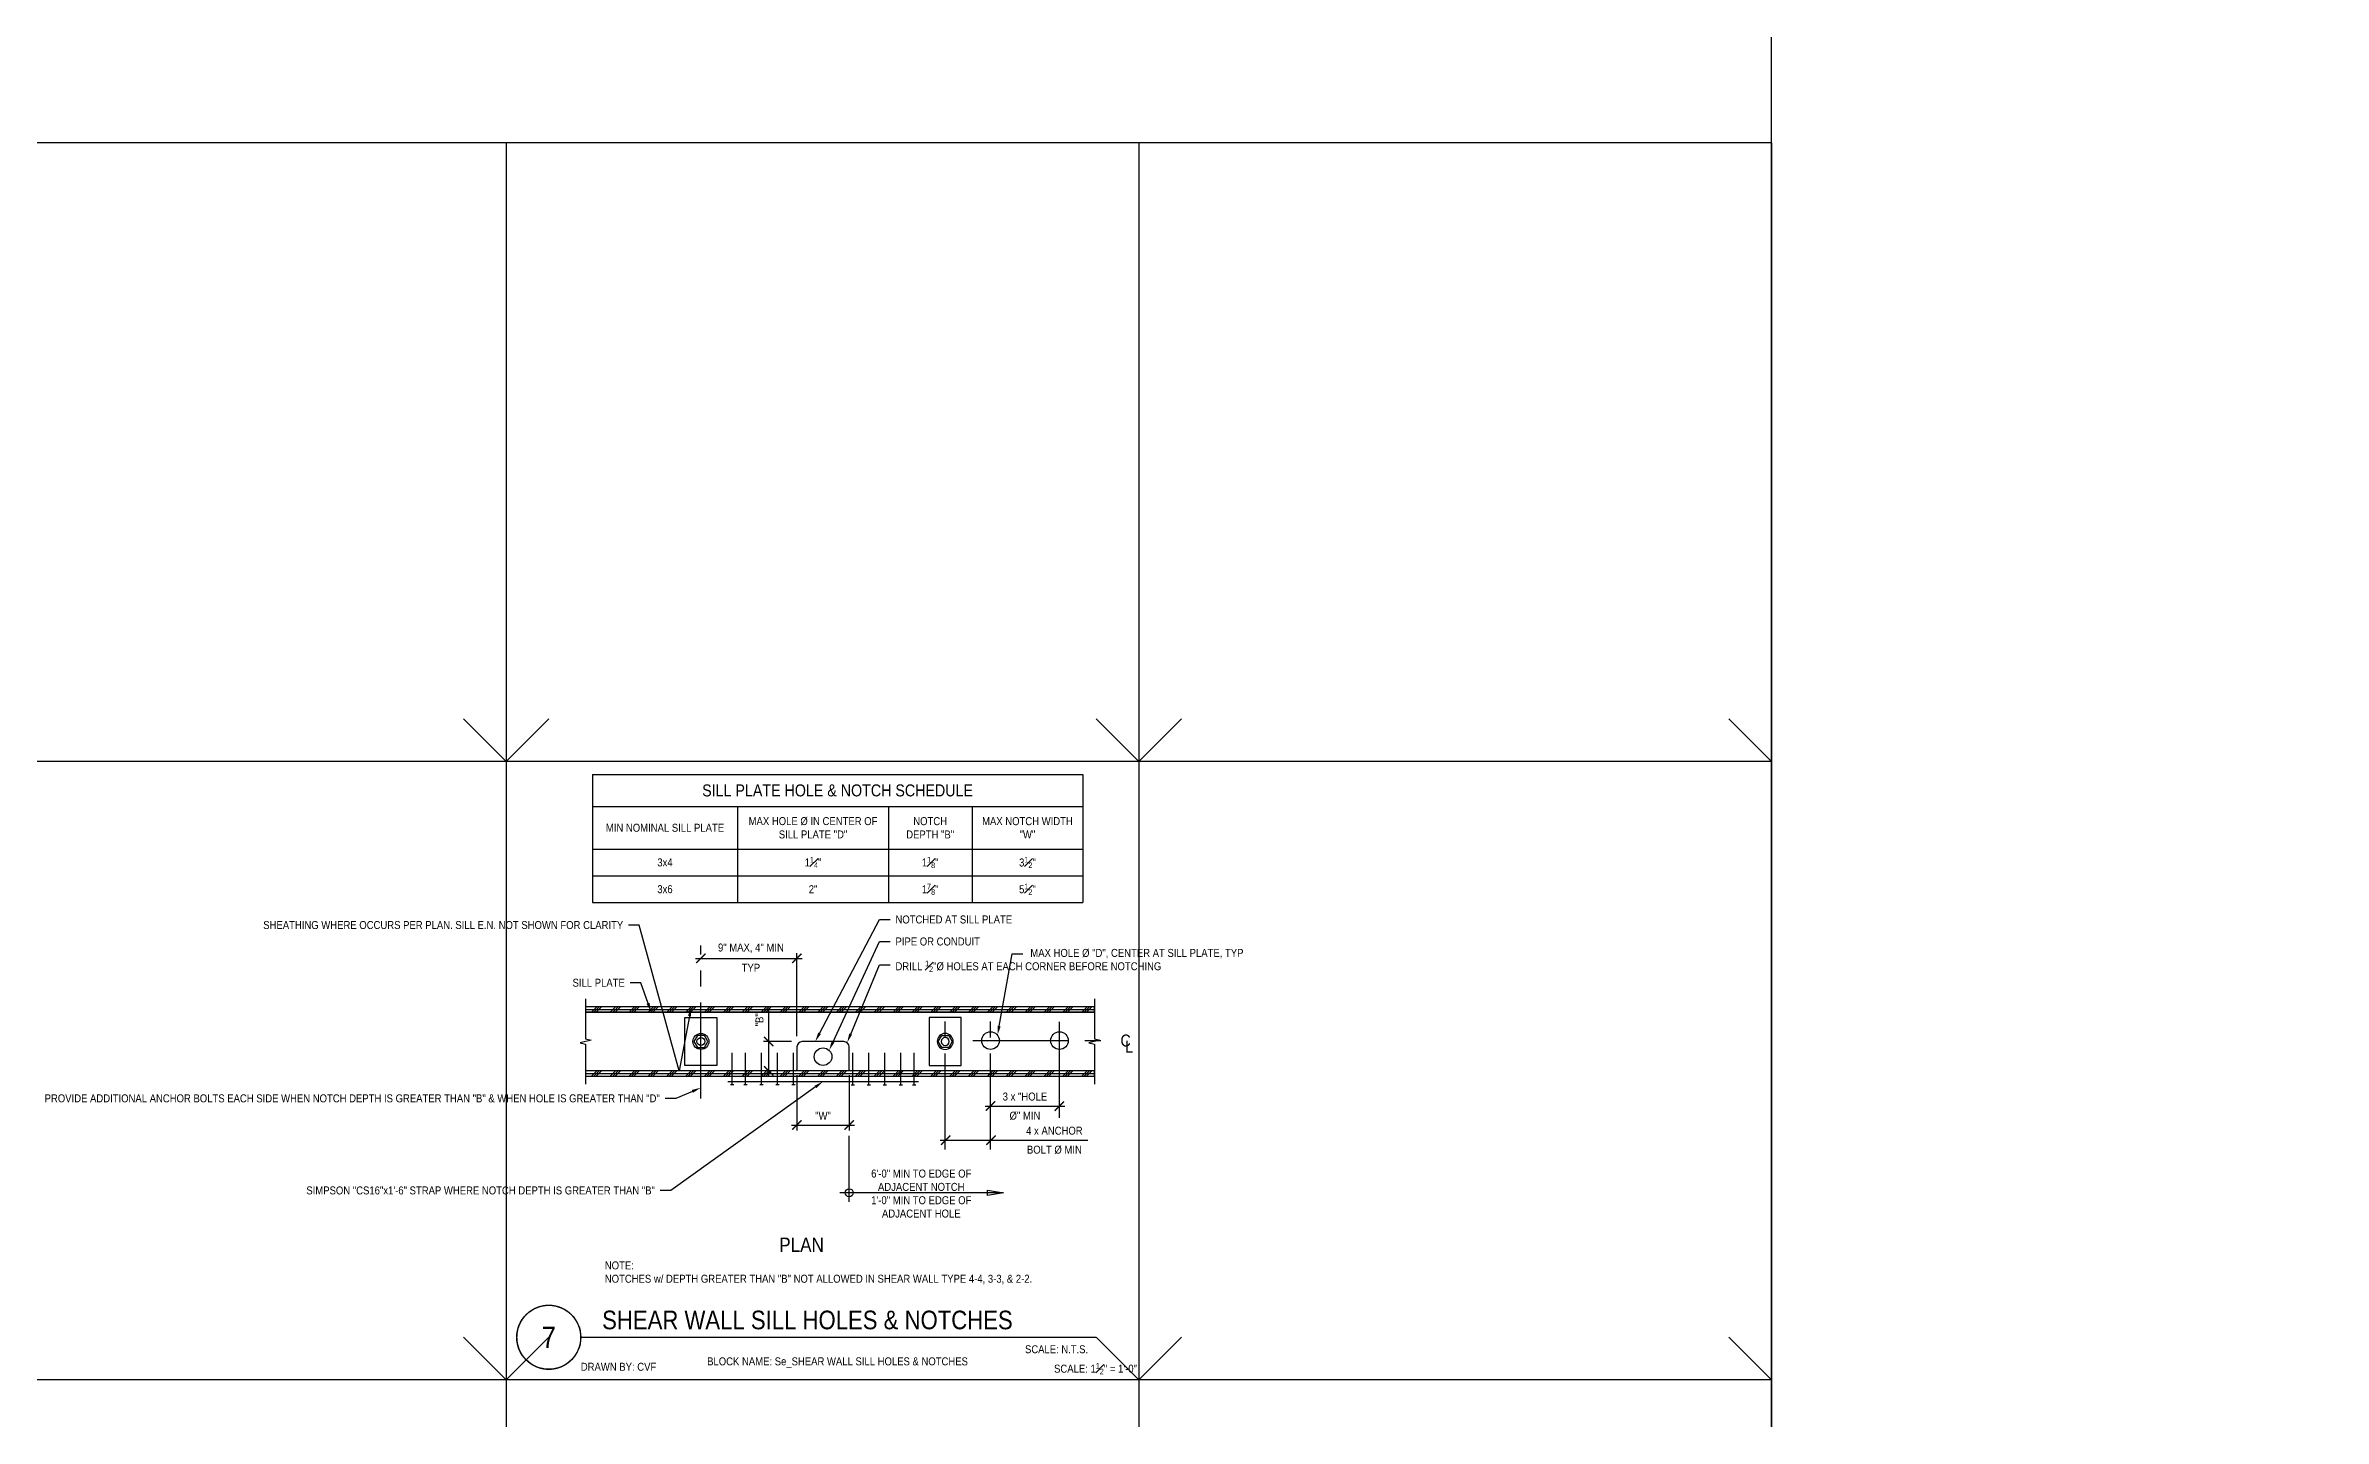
# Model space of a CAD drawing. Header units: inches. Extents: x -16404 to 14624, y -1591 to 16152.
# Drawn here: x 7439.6 to 7653.2, y 7312.4 to 7441.1 of the extents above; entities that cross this region are included whole.
import ezdxf
from ezdxf import colors
from ezdxf.entities.mleader import LeaderData, LeaderLine
from ezdxf.enums import TextEntityAlignment as Align
from ezdxf.math import Vec2, Vec3

# ---------------------------------------------------------------- set-up
doc = ezdxf.new("R2010")
doc.units = ezdxf.units.IN
doc.header["$LTSCALE"] = 24
doc.header["$MEASUREMENT"] = 0
doc.linetypes.add('CENTER2', pattern=[1.125, 0.75, -0.125, 0.125, -0.125])
doc.linetypes.add('DASHED2', pattern=[0.375, 0.25, -0.125])
doc.layers.get('0').update_dxf_attribs({"linetype": 'CONTINUOUS'})
doc.layers.get('DefPoints').update_dxf_attribs({"color": 251, "linetype": 'CONTINUOUS'})
doc.layers.add('DESIGNER COMMENTS', color=221, linetype='CONTINUOUS', plot=False)
doc.layers.add('S-ANNO-GRID-NONPLOT', color=251, linetype='CONTINUOUS', plot=False)
for name, color, linetype in [('S-ANNO-DIMS', 2, 'CONTINUOUS'), ('S-ANNO-NOTE', 4, 'CONTINUOUS'), ('S-BOLT', 2, 'CONTINUOUS'), ('S-BREAK', 2, 'CONTINUOUS'), ('S-NAIL', 2, 'CONTINUOUS'), ('S-SIMPSON', 2, 'CONTINUOUS'), ('S-STEEL', 4, 'CONTINUOUS'), ('S-TYP DETAIL BLOCKS', 1, 'CONTINUOUS'), ('S-WOOD', 3, 'CONTINUOUS')]:
    doc.layers.add(name, color=color, linetype=linetype)
doc.styles.add('Arial', font='arial.ttf', dxfattribs={"width": 0.85})
doc.dimstyles.new('DIM-8', dxfattribs={"dimscale": 8, "dimtxt": 0.09375, "dimasz": 0.109375, "dimexe": 0.0625, "dimexo": 0.0625, "dimgap": 0.0625, "dimtad": 1, "dimdec": 4, "dimzin": 11, "dimdsep": 46, "dimlunit": 4, "dimtxsty": 'Arial', "dimblk": 'ARCHTICK', "dimcen": 0.125, "dimclrd": 256, "dimclre": 256, "dimclrt": 4, "dimadec": 0, "dimazin": 0, "dimtfac": 0.75, "dimtdec": 4, "dimtmove": 0, "dimatfit": 3, "dimfxl": 1, "dimfrac": 1, "dimtolj": 1, "dimtzin": 0, "dimarcsym": 0})
doc.dimstyles.new('DIM-8$0', dxfattribs={"dimscale": 8, "dimtxt": 0.09375, "dimasz": 0.109375, "dimexe": 0.0625, "dimexo": 0.0625, "dimgap": 0.0625, "dimtad": 1, "dimdec": 4, "dimzin": 11, "dimdsep": 46, "dimlunit": 4, "dimtxsty": 'Arial', "dimblk1": 'ARCHTICK', "dimblk2": 'ARCHTICK', "dimsah": 1, "dimcen": 0.125, "dimdle": 0.0625, "dimclrd": 256, "dimclre": 256, "dimclrt": 4, "dimadec": 0, "dimazin": 0, "dimtfac": 1, "dimtdec": 4, "dimtmove": 0, "dimatfit": 3, "dimldrblk": 'ARCHTICK', "dimfxl": 1, "dimtolj": 1, "dimtzin": 11, "dimarcsym": 0})
doc.dimstyles.new('DIM-8_Se', dxfattribs={"dimscale": 8, "dimtxt": 0.09375, "dimasz": 0.109375, "dimexe": 0.0625, "dimexo": 0.0625, "dimgap": 0.0625, "dimtad": 1, "dimdec": 4, "dimzin": 11, "dimdsep": 46, "dimlunit": 4, "dimtxsty": 'Arial', "dimblk": 'ARCHTICK', "dimcen": 0.125, "dimdle": 0.0625, "dimclrd": 256, "dimclre": 256, "dimclrt": 4, "dimadec": 0, "dimazin": 0, "dimtfac": 0.75, "dimtdec": 4, "dimtmove": 0, "dimatfit": 3, "dimfxl": 1, "dimfrac": 1, "dimtolj": 1, "dimtzin": 0, "dimarcsym": 0})

# ---------------------------------------------------------------- blocks, each defined once
blk = doc.blocks.new('Se_30x42_DETAILS_GRID')
for p, q in [((22.242, 29), (14.828, 29)), ((29.656, 29), (22.242, 29)), ((22.242, 29), (22.242, 21.75)), ((37.07, 29), (29.656, 29)), ((29.656, 29), (29.656, 21.75)), ((37.07, 29), (37.07, 21.75)), ((22.242, 21.75), (22.742, 22.25)), ((29.656, 21.75), (30.156, 22.25)), ((22.242, 21.75), (14.828, 21.75)), ((29.656, 21.75), (22.242, 21.75)), ((22.242, 21.75), (22.242, 14.5)), ((37.07, 21.75), (29.656, 21.75)), ((29.656, 21.75), (29.656, 14.5)), ((37.07, 21.75), (37.07, 14.5)), ((22.242, 14.5), (22.742, 15)), ((29.656, 14.5), (30.156, 15)), ((22.242, 14.5), (14.828, 14.5)), ((29.656, 14.5), (22.242, 14.5)), ((22.242, 14.5), (22.242, 7.25)), ((37.07, 14.5), (29.656, 14.5)), ((29.656, 14.5), (29.656, 7.25)), ((37.07, 14.5), (37.07, 7.25))]:
    blk.add_line(p, q)
at = {"linetype": 'DASHED2', "ltscale": 0.5}
for p, q in [((22.242, 21.75), (21.742, 22.25)), ((29.656, 21.75), (29.156, 22.25)), ((37.07, 21.75), (36.57, 22.25)), ((22.242, 14.5), (21.742, 15)), ((29.656, 14.5), (29.156, 15)), ((37.07, 14.5), (36.57, 15))]:
    blk.add_line(p, q, dxfattribs=at)
blk = doc.blocks.new('_Open90')
at = {"color": 0, "linetype": 'ByBlock', "lineweight": -2}
for p, q in [((-0.5, 0.5), (0, 0)), ((0, 0), (-1, 0)), ((0, 0), (-0.5, -0.5))]:
    blk.add_line(p, q, dxfattribs=at)
blk = doc.blocks.new('*U818')
at = {"const_width": 0.188}
for points in [[(-4.5, 0, -1), (4.5, 0, 3.732051)], [(-4.5, 0, 1), (4.5, 0, -3.732051)]]:
    blk.add_lwpolyline(points, format="xyb", dxfattribs=at)
blk.add_lwpolyline([(4.5, 0), (76.97, 0)], dxfattribs=at)
blk.add_circle((0, 0), 4.5)
at = {"style": 'Arial', "width": 0.85}
for tag, p in [('DWG_TITLE_1', (7.5, 6.19)), ('DWG_TITLE_2', (7.5, 2.44))]:
    blk.add_attdef(tag, text='', height=2.62, dxfattribs=at).set_placement(p, align=Align.MIDDLE_LEFT)
blk.add_attdef('#', text='', height=3, dxfattribs=at).set_placement((0, 0), align=Align.MIDDLE_CENTER)
blk.add_attdef('SCALE', text='', height=1.12, dxfattribs=at).set_placement((75.84, -1.12), align=Align.TOP_RIGHT)
blk = doc.blocks.new('NUT-Plan View 1in-new')
blk.add_lwpolyline([(-0.44, 0.76), (-0.88, 0), (-0.44, -0.76), (0.44, -0.76), (0.88, 0), (0.44, 0.76)], close=True)
for radius in [1, 0.5]:
    blk.add_circle((0, 0), radius)
blk = doc.blocks.new('*U2955')
at = {"color": 3}
blk.add_line((0.15, 0.25), (-0.15, 0.25), dxfattribs=at)
blk.add_line((0, 0.25), (0, -2.75))
blk = doc.blocks.new('_ARCHTICK')
at = {"color": 0, "linetype": 'ByBlock', "const_width": 0.15}
blk.add_lwpolyline([(-0.5, -0.5), (0.5, 0.5)], dxfattribs=at)
blk = doc.blocks.new('*D2396')
at = {"layer": 'DefPoints', "color": 0, "transparency": 16777216}
for p in [(14.26, 35.53), (23.26, 35.53), (23.26, 27.73)]:
    blk.add_point(p, dxfattribs=at)
at = {"layer": 'S-ANNO-DIMS', "lineweight": -2, "transparency": 16777216}
for p, q in [((13.76, 35.53), (23.76, 35.53)), ((23.26, 28.23), (23.26, 36.03))]:
    blk.add_line(p, q, dxfattribs=at)
at = {"layer": 'S-ANNO-DIMS', "lineweight": -2, "transparency": 16777216, "xscale": 0.875, "yscale": 0.875, "zscale": 0.875, "rotation": 180}
blk.add_blockref('_ARCHTICK', (14.26, 35.53), dxfattribs=at)
at = {"layer": 'S-ANNO-DIMS', "lineweight": -2, "transparency": 16777216, "xscale": 0.875, "yscale": 0.875, "zscale": 0.875}
blk.add_blockref('_ARCHTICK', (23.26, 35.53), dxfattribs=at)
at = {"layer": 'S-ANNO-DIMS', "color": 4, "transparency": 16777216, "char_height": 0.75, "attachment_point": 5, "style": 'Arial'}
for s, insert in [('\\A1;9" MAX, 4" MIN', (18.95, 36.48)), ('\\A1;TYP', (18.95, 34.65))]:
    blk.add_mtext(s, dxfattribs=dict(at, insert=insert))
blk = doc.blocks.new('*D835')
at = {"layer": 'DefPoints', "color": 0, "transparency": 16777216}
for p in [(20.62, 27.73), (23.26, 27.73), (20.62, 24.99)]:
    blk.add_point(p, dxfattribs=at)
at = {"layer": 'S-ANNO-DIMS', "lineweight": -2, "transparency": 16777216}
for p, q in [((20.62, 27.73), (20.62, 30.84)), ((22.76, 27.73), (20.12, 27.73)), ((20.62, 24.49), (20.62, 27.73))]:
    blk.add_line(p, q, dxfattribs=at)
at = {"layer": 'S-ANNO-DIMS', "lineweight": -2, "transparency": 16777216, "xscale": 0.875, "yscale": 0.875, "zscale": 0.875}
for p, rotation in [((20.62, 27.73), 90), ((20.62, 24.99), 270)]:
    blk.add_blockref('_ARCHTICK', p, dxfattribs=dict(at, rotation=rotation))
at = {"layer": 'S-ANNO-DIMS', "color": 4, "transparency": 16777216, "insert": (19.75, 29.77), "char_height": 0.75, "attachment_point": 5, "rotation": 90, "style": 'Arial'}
blk.add_mtext('\\A1;"B"', dxfattribs=at)
blk = doc.blocks.new('*T2397')
at = {"layer": 'S-ANNO-NOTE', "color": 6, "lineweight": -2, "transparency": 16777216}
for p, q in [((0, 0), (45.97, 0)), ((0, 0), (0, -12.01)), ((45.97, 0), (45.97, -12.01)), ((0, -3), (13.62, -3)), ((0, -12.01), (45.97, -12.01))]:
    blk.add_line(p, q, dxfattribs=at)
at = {"layer": 'S-ANNO-NOTE', "color": 6, "linetype": 'ByBlock', "lineweight": -2, "transparency": 16777216}
blk.add_line((13.62, -3), (45.97, -3), dxfattribs=at)
at = {"layer": 'S-ANNO-NOTE', "color": 2, "linetype": 'ByBlock', "lineweight": -2, "transparency": 16777216}
for p, q in [((13.62, -3), (13.62, -12.01)), ((27.75, -3), (27.75, -12.01)), ((35.6, -3), (35.6, -12.01)), ((0, -7), (45.97, -7)), ((0, -9.51), (45.97, -9.51))]:
    blk.add_line(p, q, dxfattribs=at)
at = {"layer": 'S-ANNO-NOTE', "color": 4, "transparency": 16777216, "attachment_point": 5, "style": 'Arial'}
for s, insert, char_height, width in [('SILL PLATE HOLE & NOTCH SCHEDULE', (22.99, -1.5), 1.125, 44.5339), ('MAX HOLE %%C IN CENTER OF SILL PLATE "D"', (20.69, -5), 0.75, 12.6884), ('NOTCH DEPTH "B"', (31.67, -5), 0.75, 6.4054), ('MAX NOTCH WIDTH "W"', (40.79, -5), 0.75, 8.9376), ('MIN NOMINAL SILL PLATE', (6.81, -5), 0.75, 12.1825), ('3x4', (6.81, -8.25), 0.75, 12.1825), ('\\A1;1{\\H0.7x;\\S1#4;}" ', (20.69, -8.25), 0.75, 12.6884), ('\\A1;1{\\H0.7x;\\S1#8;}"   ', (31.67, -8.25), 0.75, 6.4054), ('\\A1;3{\\H0.7x;\\S1#2;}" ', (40.79, -8.25), 0.75, 8.9376), ('3x6', (6.81, -10.76), 0.75, 12.1825), ('2"', (20.69, -10.76), 0.75, 12.6884), ('\\A1;1{\\H0.7x;\\S7#8;}"  ', (31.67, -10.76), 0.75, 6.4054), ('\\A1;5{\\H0.7x;\\S1#2;}" ', (40.79, -10.76), 0.75, 8.9376)]:
    blk.add_mtext(s, dxfattribs=dict(at, insert=insert, char_height=char_height, width=width))
blk = doc.blocks.new('*D836')
at = {"layer": 'DefPoints', "color": 0, "transparency": 16777216}
for p in [(23.26, 25.09), (28.16, 25.09), (28.16, 19.9)]:
    blk.add_point(p, dxfattribs=at)
at = {"layer": 'S-ANNO-DIMS', "lineweight": -2, "transparency": 16777216}
for p, q in [((23.26, 24.59), (23.26, 19.4)), ((28.16, 24.59), (28.16, 19.4)), ((22.76, 19.9), (28.66, 19.9))]:
    blk.add_line(p, q, dxfattribs=at)
at = {"layer": 'S-ANNO-DIMS', "lineweight": -2, "transparency": 16777216, "xscale": 0.875, "yscale": 0.875, "zscale": 0.875, "rotation": 180}
blk.add_blockref('_ARCHTICK', (23.26, 19.9), dxfattribs=at)
at = {"layer": 'S-ANNO-DIMS', "lineweight": -2, "transparency": 16777216, "xscale": 0.875, "yscale": 0.875, "zscale": 0.875}
blk.add_blockref('_ARCHTICK', (28.16, 19.9), dxfattribs=at)
at = {"layer": 'S-ANNO-DIMS', "color": 4, "transparency": 16777216, "insert": (25.71, 20.77), "char_height": 0.75, "attachment_point": 5, "style": 'Arial'}
blk.add_mtext('\\A1;"W"', dxfattribs=at)
blk = doc.blocks.new('*D2431')
at = {"layer": 'DefPoints', "color": 0, "transparency": 16777216}
for p in [(41.41, 21.68), (47.87, 21.68), (47.87, 21.68)]:
    blk.add_point(p, dxfattribs=at)
at = {"layer": 'S-ANNO-DIMS', "lineweight": -2, "transparency": 16777216}
blk.add_line((40.91, 21.68), (48.37, 21.68), dxfattribs=at)
at = {"layer": 'S-ANNO-DIMS', "lineweight": -2, "transparency": 16777216, "xscale": 0.875, "yscale": 0.875, "zscale": 0.875, "rotation": 180}
blk.add_blockref('_ARCHTICK', (41.41, 21.68), dxfattribs=at)
at = {"layer": 'S-ANNO-DIMS', "lineweight": -2, "transparency": 16777216, "xscale": 0.875, "yscale": 0.875, "zscale": 0.875}
blk.add_blockref('_ARCHTICK', (47.87, 21.68), dxfattribs=at)
at = {"layer": 'S-ANNO-DIMS', "color": 4, "transparency": 16777216, "char_height": 0.75, "width": 4.1365, "attachment_point": 5, "style": 'Arial'}
for s, insert in [('\\A1;3 x "HOLE ', (44.64, 22.57)), ('\\A1;%%C" MIN', (44.64, 20.77))]:
    blk.add_mtext(s, dxfattribs=dict(at, insert=insert))
blk = doc.blocks.new('*D2432')
at = {"layer": 'DefPoints', "color": 0, "transparency": 16777216}
for p in [(37.2, 18.48), (41.45, 18.48), (41.45, 18.48)]:
    blk.add_point(p, dxfattribs=at)
at = {"layer": 'S-ANNO-DIMS', "lineweight": -2, "transparency": 16777216}
for p, q in [((36.7, 18.48), (41.45, 18.48)), ((41.45, 18.48), (50.54, 18.48))]:
    blk.add_line(p, q, dxfattribs=at)
at = {"layer": 'S-ANNO-DIMS', "lineweight": -2, "transparency": 16777216, "xscale": 0.875, "yscale": 0.875, "zscale": 0.875, "rotation": 180}
blk.add_blockref('_ARCHTICK', (37.2, 18.48), dxfattribs=at)
at = {"layer": 'S-ANNO-DIMS', "lineweight": -2, "transparency": 16777216, "xscale": 0.875, "yscale": 0.875, "zscale": 0.875}
blk.add_blockref('_ARCHTICK', (41.45, 18.48), dxfattribs=at)
at = {"layer": 'S-ANNO-DIMS', "color": 4, "transparency": 16777216, "char_height": 0.75, "attachment_point": 5, "style": 'Arial'}
for s, insert in [('\\A1;4 x ANCHOR ', (47.4, 19.37)), ('\\A1;BOLT %%C MIN', (47.4, 17.58))]:
    blk.add_mtext(s, dxfattribs=dict(at, insert=insert))
blk = doc.blocks.new('Se_SHEAR WALL SILL HOLES & NOTCHES')
at = {"layer": 'S-WOOD'}
h = blk.add_hatch(dxfattribs=at)
h.set_pattern_fill('PLAST', color=1, scale=5, angle=45, style=0)
h.set_pattern_definition([(45, (5.0856, 30.4866), (-0.883883, 0.883883), []), (45, (4.9751, 30.5971), (-0.883883, 0.883883), []), (45, (4.8646, 30.7076), (-0.883883, 0.883883), [])])
h.paths.add_polyline_path([(3.45471, 30.48661), (51.15044, 30.48661), (51.15044, 30.98661), (3.45471, 30.98661)])
h = blk.add_hatch(dxfattribs=at)
h.set_pattern_fill('PLAST', color=1, scale=5, angle=45, style=0)
h.set_pattern_definition([(45, (5.0856, 24.4866), (-0.883883, 0.883883), []), (45, (4.9751, 24.5971), (-0.883883, 0.883883), []), (45, (4.8646, 24.7076), (-0.883883, 0.883883), [])])
h.paths.add_polyline_path([(3.45471, 24.48661), (51.15044, 24.48661), (51.15044, 24.98661), (3.45471, 24.98661)])
at = {"layer": 'S-ANNO-DIMS', "color": 1, "linetype": 'CENTER2', "ltscale": 0.5}
for p, q in [((14.26485, 22.38557), (14.26485, 36.74431)), ((37.16172, 17.62473), (37.16172, 29.62227)), ((39.74547, 27.81899), (53.0748, 27.81899)), ((41.41423, 17.62473), (41.41423, 29.70465)), ((47.87481, 20.56961), (47.87481, 29.70465))]:
    blk.add_line(p, q, dxfattribs=at)
at = {"layer": 'S-ANNO-DIMS', "color": 2}
blk.add_line((28.16172, 12.71222), (28.16172, 18.89767), dxfattribs=at)
blk.add_circle((28.16172, 13.55703), 0.375, dxfattribs=at)
at = {"layer": 'S-BREAK'}
for points in [[(3.45471, 31.73661), (3.45471, 27.98899), (3.97361, 27.8628), (2.93581, 27.61042), (3.45471, 27.48422), (3.45471, 23.73661)], [(51.15044, 31.73661), (51.15044, 27.98899), (51.66934, 27.8628), (50.63153, 27.61042), (51.15044, 27.48422), (51.15044, 23.73661)]]:
    blk.add_lwpolyline(points, dxfattribs=at)
at = {"layer": 'S-SIMPSON'}
for points in [[(15.76485, 25.48661), (12.76485, 25.48661), (12.76485, 29.98661), (15.76485, 29.98661)], [(38.66172, 29.98661), (35.66172, 29.98661), (35.66172, 25.48661), (38.66172, 25.48661)]]:
    blk.add_lwpolyline(points, close=True, dxfattribs=at)
for centre in [(41.41423, 27.81899), (47.87481, 27.81899), (25.71328, 26.31159)]:
    blk.add_circle(centre, 0.82499, dxfattribs=at)
at = {"layer": 'S-STEEL'}
blk.add_line((16.77578, 23.98661), (34.65078, 23.98661), dxfattribs=at)
at = {"layer": 'S-WOOD', "color": 1}
for p, q in [((3.45471, 30.73661), (51.15044, 30.73661)), ((3.45471, 24.73661), (51.15044, 24.73661))]:
    blk.add_line(p, q, dxfattribs=at)
at = {"layer": 'S-WOOD'}
for p, q in [((51.15044, 30.48661), (3.45471, 30.48661)), ((23.26485, 27.22824), (23.26485, 25.08661)), ((27.66172, 27.72824), (23.76485, 27.72824)), ((28.16172, 25.08661), (28.16172, 27.22824)), ((26.47679, 24.98661), (3.45471, 24.98661)), ((49.83849, 24.98661), (28.26172, 24.98661))]:
    blk.add_line(p, q, dxfattribs=at)
for points in [[(3.45471, 30.48661), (51.15044, 30.48661), (51.15044, 30.98661), (3.45471, 30.98661)], [(3.45471, 24.48661), (51.15044, 24.48661), (51.15044, 24.98661), (3.45471, 24.98661)]]:
    blk.add_lwpolyline(points, close=True, dxfattribs=at)
for centre, radius, start, end in [((23.76485, 27.22824), 0.5, 90, 180), ((27.66172, 27.22824), 0.5, 0, 90), ((23.16485, 25.08661), 0.1, 270, 0), ((28.26172, 25.08661), 0.1, 180, 270)]:
    blk.add_arc(centre, radius, start, end, dxfattribs=at)
blk.add_blockref('*T2397', (4.08274, 52.77251))
at = {"layer": 'S-BOLT', "yscale": 0.75, "zscale": 0.75}
for p, xscale in [((14.26485, 27.73661), 0.75), ((37.16172, 27.73661), -0.75)]:
    blk.add_blockref('NUT-Plan View 1in-new', p, dxfattribs=dict(at, xscale=xscale))
at = {"layer": 'S-NAIL', "color": 1, "xscale": -1, "rotation": 180}
for p in [(17.18203, 23.92411), (18.43203, 23.92411), (19.93203, 23.92411), (21.43203, 23.92411), (22.93203, 23.92411)]:
    blk.add_blockref('*U2955', p, dxfattribs=at)
at = {"layer": 'S-NAIL', "color": 1, "rotation": 180}
for p in [(28.49453, 23.92411), (29.99453, 23.92411), (31.49453, 23.92411), (32.99453, 23.92411), (34.24453, 23.92411)]:
    blk.add_blockref('*U2955', p, dxfattribs=at)
at = {"layer": 'DESIGNER COMMENTS', "char_height": 0.75, "style": 'Arial'}
for s, insert, width, attachment_point in [('\\A1;BLOCK NAME: Se_SHEAR WALL SILL HOLES & NOTCHES', (27.0697, -2.3631), 24.4103564, 5), ('\\A1;DRAWN BY: CVF', (2.99989, -2.38734), 9.9029225, 1), ('\\A1;SCALE: 1{\\H0.7x;\\S1#2;}" = 1\'-0"', (55.1394, -2.41667), 13.1249667, 3)]:
    blk.add_mtext(s, dxfattribs=dict(at, insert=insert, width=width, attachment_point=attachment_point))
at = {"layer": 'S-ANNO-NOTE', "color": 4, "char_height": 1.125, "width": 9.15625, "attachment_point": 5, "style": 'Arial'}
for s, insert in [('C', (54.0748, 27.81899)), ('L', (54.39621, 27.25568))]:
    blk.add_mtext(s, dxfattribs=dict(at, insert=insert))
at = {"layer": 'S-ANNO-NOTE', "char_height": 0.75, "style": 'Arial'}
for s, insert, width, attachment_point in [('6\'-0" MIN TO EDGE OF\\PADJACENT NOTCH\\P1\'-0" MIN TO EDGE OF ADJACENT HOLE', (34.92011, 11.21825), 12.1586454, 8), ('NOTE:\\PNOTCHES w/ DEPTH GREATER THAN "B" NOT ALLOWED IN SHEAR WALL TYPE 4-4, 3-3, & 2-2.', (5.25092, 7.11791), 51.6878236, 1)]:
    blk.add_mtext(s, dxfattribs=dict(at, insert=insert, width=width, attachment_point=attachment_point))
at = {"layer": 'S-ANNO-NOTE', "color": 6, "insert": (23.69718, 8), "char_height": 1.35, "width": 20.7200435, "attachment_point": 8, "style": 'Arial'}
blk.add_mtext('PLAN', dxfattribs=at)
at = {"layer": 'S-ANNO-DIMS'}
for base, p1, angle, text, dimstyle, picture, middle, dimtype in [((23.26485, 35.52826), (14.26485, 35.52826), 180, '<> MAX, 4" MIN\\XTYP', 'DIM-8$0', '*D2396', (18.95374, 35.52826), 160), ((20.62228, 27.72824), (20.62228, 24.98661), 270, '"B"', 'DIM-8_Se', '*D835', (20.62228, 29.76674), 128)]:
    dim = blk.add_linear_dim(base=base, p1=p1, p2=(23.26485, 27.72824), angle=angle, text=text, dimstyle=dimstyle, dxfattribs=at)
    dim.commit()
    dim.dimension.update_dxf_attribs({"geometry": picture, "text_midpoint": middle, "dimtype": dimtype})
for base, p1, p2, text, picture, middle in [((28.16172, 19.89767), (23.26485, 25.08661), (28.16172, 25.08661), '"W"', '*D836', (25.71328, 20.77267)), ((47.87481, 21.67832), (41.41423, 21.67832), (47.87481, 21.67832), '3 x "HOLE \\X%%C" MIN', '*D2431', (44.64452, 21.67832))]:
    dim = blk.add_linear_dim(base=base, p1=p1, p2=p2, text=text, dimstyle='DIM-8$0', dxfattribs=at)
    dim.commit()
    dim.dimension.update_dxf_attribs({"geometry": picture, "text_midpoint": middle})
dim = blk.add_linear_dim(base=(41.44787, 18.48365), p1=(37.19536, 18.48365), p2=(41.44787, 18.48365), text='4 x ANCHOR \\XBOLT %%C MIN', dimstyle='DIM-8$0', dxfattribs=at)
dim.commit()
dim.dimension.update_dxf_attribs({"geometry": '*D2432', "text_midpoint": (47.40278, 18.48365), "dimtype": 160})
blk.add_leader([(42.62029, 13.55703), (29.61273, 13.55703), (27.27769, 13.55703)], dimstyle='DIM-8', override={"dimasz": 0.1875, "dimldrblk": 'ClosedBlank'}, dxfattribs=at)
at = {"layer": 'S-ANNO-NOTE'}
ml = blk.add_multileader_mtext('Standard', dxfattribs=at)
ml.set_content('\\A1;{\\C4;SHEATHING WHERE OCCURS PER PLAN. SILL E.N. NOT SHOWN FOR CLARITY}', color=256, style='Arial')
ml.set_leader_properties(color=2)
ml.build(insert=Vec2(0, 0))
ml.multileader.update_dxf_attribs({"dogleg_length": 0.125, "arrow_head_size": 0.875, "scale": 8})
ctx = ml.context
ctx.base_point, ctx.scale, ctx.char_height, ctx.arrow_head_size, ctx.landing_gap_size, ctx.plane_origin = Vec3(-3.01142, 38.6504), 8, 0.75, 0.875, 0.5, Vec3(51.48962, -260.14937)
ctx.text_align_type = 2
notes = []
notes.append((ctx, [(0, (1, 1, 0), (8.47541, 38.6504), (-1, 0), 1, [(1, [(13.3489, 30.98704), (12.21616, 24.98661)], 0, [])])]))
ctx.mtext.insert, ctx.mtext.width, ctx.mtext.defined_height, ctx.mtext.alignment, ctx.mtext.flow_direction = Vec3(6.97541, 39.03179), 10.4457197, 4.81328, 3, 5
ml = blk.add_multileader_mtext('Standard', dxfattribs=at)
ml.set_content('\\A1;{\\C4;NOTCHED AT SILL PLATE}', color=256, style='Arial')
ml.set_leader_properties(color=2)
ml.build(insert=Vec2(0, 0))
ml.multileader.update_dxf_attribs({"dogleg_length": 0.125, "arrow_head_size": 0.875, "scale": 8})
ctx = ml.context
ctx.base_point, ctx.scale, ctx.char_height, ctx.arrow_head_size, ctx.landing_gap_size, ctx.plane_origin = Vec3(32.00138, 39.17302), 8, 0.75, 0.875, 0.5, Vec3(-11.20056, -262.56607)
notes.append((ctx, [(0, (1, 1, 0), (31.00138, 39.17302), (1, 0), 1, [(0, [(24.97534, 27.72758)], 0, [])])]))
ctx.mtext.insert, ctx.mtext.width, ctx.mtext.flow_direction = Vec3(32.50138, 39.55442), 10.9607155, 5
ml = blk.add_multileader_mtext('Standard', dxfattribs=at)
ml.set_content('\\A1;{\\C4;PIPE OR CONDUIT}', color=256, style='Arial')
ml.set_leader_properties(color=2)
ml.build(insert=Vec2(0, 0))
ml.multileader.update_dxf_attribs({"dogleg_length": 0.125, "arrow_head_size": 0.875, "scale": 8})
ctx = ml.context
ctx.base_point, ctx.scale, ctx.char_height, ctx.arrow_head_size, ctx.landing_gap_size, ctx.plane_origin = Vec3(32.00138, 37.10748), 8, 0.75, 0.875, 0.5, Vec3(-9.17097, -259.7533)
notes.append((ctx, [(0, (1, 1, 0), (31.00138, 37.10748), (1, 0), 1, [(0, [(26.28037, 26.91077)], 0, [])])]))
ctx.mtext.insert, ctx.mtext.width, ctx.mtext.flow_direction = Vec3(32.50138, 37.48888), 10.9290033, 5
ml = blk.add_multileader_mtext('Standard', dxfattribs=at)
ml.set_content('\\A1;MAX HOLE %%C "D", CENTER AT SILL PLATE, TYP', color=4, style='Arial')
ml.set_leader_properties(color=2)
ml.build(insert=Vec2(0, 0))
ml.multileader.update_dxf_attribs({"dogleg_length": 0.36, "arrow_head_size": 0.875, "scale": 8})
ctx = ml.context
ctx.base_point, ctx.scale, ctx.char_height, ctx.arrow_head_size, ctx.landing_gap_size, ctx.plane_origin = Vec3(44.42621, 35.96793), 8, 0.75, 0.875, 0.72, Vec3(83.03295, 315.62259)
notes.append((ctx, [(1, (1, 1, 0), (43.42621, 35.96793), (1, 0), 1, [(0, [(42.06667, 28.32388)], 0, [])])]))
ctx.mtext.insert, ctx.mtext.width, ctx.mtext.flow_direction = Vec3(45.14621, 36.41712), 7.4887756, 5
ml = blk.add_multileader_mtext('Standard', dxfattribs=at)
ml.set_content('\\A1;{\\C4;DRILL \\H0.7x;\\S1#2;\\H1.42857x;"%%C HOLES AT EACH CORNER BEFORE NOTCHING }', color=256, style='Arial')
ml.set_leader_properties(color=2)
ml.build(insert=Vec2(0, 0))
ml.multileader.update_dxf_attribs({"dogleg_length": 0.125, "arrow_head_size": 0.875, "scale": 8})
ctx = ml.context
ctx.base_point, ctx.scale, ctx.char_height, ctx.arrow_head_size, ctx.landing_gap_size, ctx.plane_origin = Vec3(32.00138, 34.93374), 8, 0.75, 0.875, 0.5, Vec3(-11.20056, -266.61281)
notes.append((ctx, [(0, (1, 1, 0), (31.00138, 34.93374), (1, 0), 1, [(0, [(27.9656, 27.6253)], 0, [])])]))
ctx.mtext.insert, ctx.mtext.width, ctx.mtext.flow_direction = Vec3(32.50138, 35.31514), 9.8584604, 5
ml = blk.add_multileader_mtext('Standard', dxfattribs=at)
ml.set_content('\\A1;{\\C4;SILL PLATE}', color=256, style='Arial')
ml.set_leader_properties(color=2)
ml.build(insert=Vec2(0, 0))
ml.multileader.update_dxf_attribs({"dogleg_length": 0.125, "arrow_head_size": 0.875, "scale": 8})
ctx = ml.context
ctx.base_point, ctx.scale, ctx.char_height, ctx.arrow_head_size, ctx.landing_gap_size, ctx.plane_origin = Vec3(1.81536, 33.23886), 8, 0.75, 0.875, 0.5, Vec3(51.48962, -262.7867)
ctx.text_align_type = 2
notes.append((ctx, [(0, (1, 1, 0), (8.62836, 33.23886), (-1, 0), 1, [(0, [(9.59916, 30.48661)], 0, [])])]))
ctx.mtext.insert, ctx.mtext.width, ctx.mtext.alignment, ctx.mtext.flow_direction = Vec3(7.12836, 33.62025), 8, 3, 5
ml = blk.add_multileader_mtext('Standard', dxfattribs=at)
ml.set_content('\\A1;{\\C4;SIMPSON "CS16"x1\'-6" STRAP WHERE NOTCH DEPTH IS GREATER THAN "B"}', color=256, style='Arial')
ml.set_leader_properties(color=2)
ml.build(insert=Vec2(0, 0))
ml.multileader.update_dxf_attribs({"dogleg_length": 0.125, "arrow_head_size": 0.875, "scale": 8})
ctx = ml.context
ctx.base_point, ctx.scale, ctx.char_height, ctx.arrow_head_size, ctx.landing_gap_size, ctx.plane_origin = Vec3(-3.1237, 13.76636), 8, 0.75, 0.875, 0.5, Vec3(-12.47136, 316.31029)
ctx.text_align_type = 2
notes.append((ctx, [(1, (1, 1, 0), (11.44757, 13.76636), (-1, 0), 1, [(0, [(25.71328, 23.98661)], 0, [])])]))
ctx.mtext.insert, ctx.mtext.width, ctx.mtext.alignment, ctx.mtext.flow_direction = Vec3(9.94757, 14.14775), 14.1609971, 3, 5
ml = blk.add_multileader_mtext('Standard', dxfattribs=at)
ml.set_content('\\A1;{\\C4;PROVIDE ADDITIONAL ANCHOR BOLTS EACH SIDE WHEN NOTCH DEPTH IS GREATER THAN "B" & WHEN HOLE IS GREATER THAN "D"}', color=256, style='Arial')
ml.set_leader_properties(color=2)
ml.build(insert=Vec2(0, 0))
ml.multileader.update_dxf_attribs({"dogleg_length": 0.125, "arrow_head_size": 0.875, "scale": 8})
ctx = ml.context
ctx.base_point, ctx.scale, ctx.char_height, ctx.arrow_head_size, ctx.landing_gap_size, ctx.plane_origin = Vec3(-2.24335, 22.39945), 8, 0.75, 0.875, 0.5, Vec3(-9.17097, -266.62992)
ctx.text_align_type = 2
notes.append((ctx, [(1, (1, 1, 0), (11.90481, 22.39945), (-1, 0), 1, [(0, [(14.26485, 23.40123)], 0, [])])]))
ctx.mtext.insert, ctx.mtext.width, ctx.mtext.alignment, ctx.mtext.flow_direction = Vec3(10.40481, 22.78085), 13.2711655, 3, 5
for ctx, leaders in notes:
    for number, flags, end, landing, length, lines in leaders:
        leader = LeaderData()
        leader.index, (leader.has_last_leader_line, leader.has_dogleg_vector, leader.attachment_direction) = number, flags
        leader.last_leader_point, leader.dogleg_vector, leader.dogleg_length = Vec3(end), Vec3(landing), length
        for number, points, colour, breaks in lines:
            line = LeaderLine()
            line.index, line.vertices, line.color, line.breaks = number, Vec3.list(points), colors.encode_raw_color(colour), breaks
            leader.lines.append(line)
        ctx.leaders.append(leader)

msp = doc.modelspace()

# ---------------------------------------------------------------- linework, layer by layer
at = {"layer": 'S-ANNO-GRID-NONPLOT'}
msp.add_line((7601.43657, 0), (7601.43657, 7896), dxfattribs=at)

# ---------------------------------------------------------------- block references
at = {"layer": 'S-ANNO-GRID-NONPLOT', "xscale": 8, "yscale": 8, "zscale": 8}
msp.add_blockref('Se_30x42_DETAILS_GRID', (7304.87897, 7200), dxfattribs=at)
at = {"layer": 'S-ANNO-NOTE', "xscale": 0.6666666666666666, "yscale": 0.6666666666666666, "zscale": 0.6666666666666666}
msp.add_blockref('*U818', (7486.81353, 7320), dxfattribs=at).add_auto_attribs({'#': '7', 'DWG_TITLE_2': 'SHEAR WALL SILL HOLES & NOTCHES', 'SCALE': 'SCALE: N.T.S.'})
at = {"layer": 'S-TYP DETAIL BLOCKS'}
msp.add_blockref('Se_SHEAR WALL SILL HOLES & NOTCHES', (7486.81353, 7320), dxfattribs=at)

# ---------------------------------------------------------------- leaders
at = {"layer": 'DESIGNER COMMENTS'}
ml = msp.add_multileader_mtext('Standard', dxfattribs=at)
ml.set_content('\\A1;{\\L\\C256;IMPORTANT DESIGNER NOTE:\\l IF YOUR LEDGER DOES NOT ALLOW FOR THE FULL DEPTH OF NAILS SPECIFIED IN THIS CHART.  USE THE CHART TO THE RIGHT AND APPLY ALLOWABLE LOAD REDUCTION FACTOR (REF. PG. 22 OF SIMPSON CATALOG C-C-2019)}', color=4, style='Arial')
ml.set_leader_properties(color=256)
ml.set_arrow_properties(name='OPEN90')
ml.build(insert=Vec2(0, 0))
ml.multileader.update_dxf_attribs({"dogleg_length": 0.36, "arrow_head_size": 5.25, "scale": 48})
ctx = ml.context
ctx.base_point, ctx.scale, ctx.char_height, ctx.arrow_head_size, ctx.landing_gap_size, ctx.plane_origin = Vec3(7749.57679, 7516.2281), 48, 6, 5.25, 4.32, Vec3(7940.50091, 7764.19966)
notes = []
notes.append((ctx, [(0, (0, 0, 0), (0, 0), (1, 0), 1, [])]))
ctx.mtext.insert, ctx.mtext.width, ctx.mtext.defined_height, ctx.mtext.flow_direction = Vec3(7753.89679, 7520.11009), 143.1324041, 28.50097, 5
ml = msp.add_multileader_mtext('Standard', dxfattribs=at)
ml.set_content('\\A1;{\\L\\C256;IMPORTANT DESIGNER NOTE:\\l IF YOUR LEDGER DOES NOT ALLOW FOR THE FULL DEPTH OF NAILS SPECIFIED IN THIS CHART.  USE THE CHART TO THE RIGHT AND APPLY ALLOWABLE LOAD REDUCTION FACTOR (REF. PG. 22 OF SIMPSON CATALOG C-C-2019)}', color=4, style='Arial')
ml.set_leader_properties(color=256)
ml.set_arrow_properties(name='OPEN90')
ml.build(insert=Vec2(0, 0))
ml.multileader.update_dxf_attribs({"dogleg_length": 0.36, "arrow_head_size": 5.25, "scale": 48})
ctx = ml.context
ctx.base_point, ctx.scale, ctx.char_height, ctx.arrow_head_size, ctx.landing_gap_size, ctx.plane_origin = Vec3(1680.51869, 7333.32569), 48, 6, 5.25, 4.32, Vec3(1871.4428, 7581.29725)
notes.append((ctx, [(0, (0, 0, 0), (0, 0), (1, 0), 1, [])]))
ctx.mtext.insert, ctx.mtext.width, ctx.mtext.defined_height, ctx.mtext.flow_direction = Vec3(1684.83869, 7337.20768), 143.1324041, 28.50097, 5
for ctx, leaders in notes:
    for number, flags, end, landing, length, lines in leaders:
        leader = LeaderData()
        leader.index, (leader.has_last_leader_line, leader.has_dogleg_vector, leader.attachment_direction) = number, flags
        leader.last_leader_point, leader.dogleg_vector, leader.dogleg_length = Vec3(end), Vec3(landing), length
        for number, points, colour, breaks in lines:
            line = LeaderLine()
            line.index, line.vertices, line.color, line.breaks = number, Vec3.list(points), colors.encode_raw_color(colour), breaks
            leader.lines.append(line)
        ctx.leaders.append(leader)

doc.saveas('drawing.dxf')
